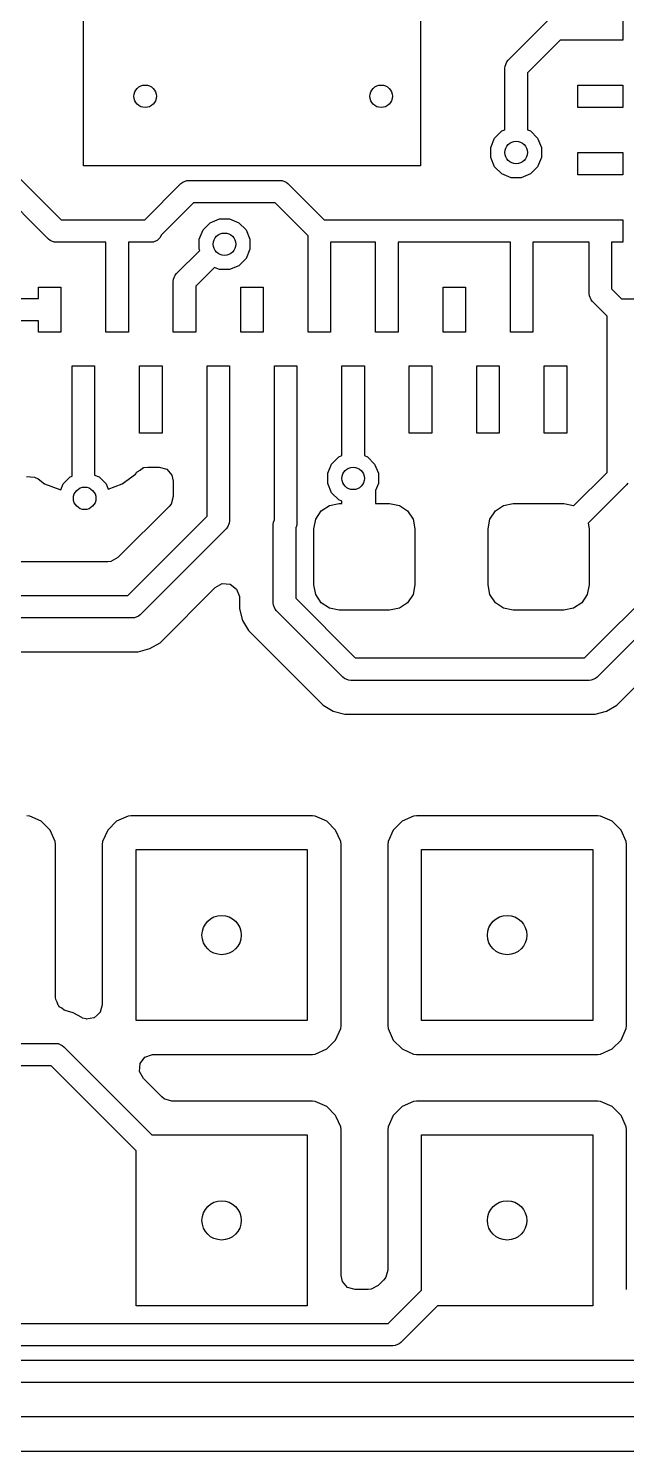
# Model space of a CAD drawing. Extents: x 0.22 to 1.78, y 0.22 to 1.38.
# Drawn here: x 0.9453 to 1.1548, y 0.2179 to 0.7167 of the extents above; entities that cross this region are included whole.
import ezdxf

# ---------------------------------------------------------------- set-up
doc = ezdxf.new("R2010")
doc.units = 0
doc.header["$MEASUREMENT"] = 0
doc.layers.add('BLACK', color=7, linetype='CONTINUOUS')

msp = doc.modelspace()

# ---------------------------------------------------------------- linework, layer by layer
at = {"layer": 'BLACK', "linetype": 'CONTINUOUS'}
for p, q in [((0.96457, 0.6685), (0.96457, 0.79843)), ((1.08268, 0.72346), (1.08268, 0.6685)), ((1.11336, 0.70554), (1.12714, 0.71932)), ((1.15354, 0.72047), (1.15354, 0.7126)), ((1.13155, 0.7126), (1.12008, 0.70113)), ((1.1378, 0.7126), (1.13155, 0.7126)), ((1.15354, 0.7126), (1.1378, 0.7126)), ((1.1122, 0.70276), (1.11228, 0.70352)), ((1.11228, 0.70352), (1.11287, 0.70494)), ((1.11287, 0.70494), (1.11336, 0.70554)), ((1.1122, 0.68121), (1.1122, 0.70276)), ((1.12008, 0.70113), (1.12008, 0.68121)), ((1.1378, 0.68898), (1.1378, 0.69685)), ((1.1378, 0.69685), (1.15354, 0.69685)), ((1.15354, 0.69685), (1.15354, 0.68898)), ((1.15354, 0.68898), (1.1378, 0.68898)), ((1.10861, 0.67826), (1.11111, 0.68076)), ((1.11111, 0.68076), (1.1122, 0.68121)), ((1.12008, 0.68121), (1.12117, 0.68076)), ((1.12117, 0.68076), (1.12367, 0.67826)), ((0.9311, 0.67525), (0.95675, 0.64961)), ((1.10726, 0.67499), (1.10861, 0.67826)), ((1.10726, 0.67146), (1.10726, 0.67499)), ((1.12367, 0.67826), (1.12502, 0.67499)), ((1.12502, 0.67499), (1.12502, 0.67146)), ((0.95233, 0.64289), (0.92438, 0.67084)), ((1.08268, 0.6685), (0.96457, 0.6685)), ((1.10861, 0.6682), (1.10726, 0.67146)), ((1.12502, 0.67146), (1.12367, 0.6682)), ((1.1378, 0.66535), (1.1378, 0.67323)), ((1.1378, 0.67323), (1.15354, 0.67323)), ((1.15354, 0.67323), (1.15354, 0.66535)), ((1.00076, 0.66339), (1.00153, 0.66346)), ((1.00153, 0.66346), (1.03339, 0.66346)), ((1.03339, 0.66346), (1.03415, 0.66339)), ((1.11111, 0.6657), (1.10861, 0.6682)), ((1.11438, 0.66435), (1.11111, 0.6657)), ((1.11791, 0.66435), (1.11438, 0.66435)), ((1.12117, 0.6657), (1.11791, 0.66435)), ((1.12367, 0.6682), (1.12117, 0.6657)), ((1.15354, 0.66535), (1.1378, 0.66535)), ((0.98604, 0.64961), (0.99874, 0.66231)), ((0.99874, 0.66231), (0.99934, 0.6628)), ((0.99934, 0.6628), (1.00076, 0.66339)), ((1.03415, 0.66339), (1.03557, 0.6628)), ((1.03557, 0.6628), (1.03617, 0.66231)), ((1.03617, 0.66231), (1.04887, 0.64961)), ((1.00316, 0.65559), (0.99175, 0.64419)), ((1.03176, 0.65559), (1.00316, 0.65559)), ((1.04331, 0.64404), (1.03176, 0.65559)), ((0.95675, 0.64961), (0.98604, 0.64961)), ((1.00647, 0.64609), (1.00897, 0.64859)), ((1.00897, 0.64859), (1.01223, 0.64994)), ((1.01223, 0.64994), (1.01577, 0.64994)), ((1.01577, 0.64994), (1.01903, 0.64859)), ((1.01903, 0.64859), (1.02153, 0.64609)), ((1.04887, 0.64961), (1.07087, 0.64961)), ((1.07087, 0.64961), (1.11811, 0.64961)), ((1.11811, 0.64961), (1.14567, 0.64961)), ((1.14567, 0.64961), (1.15354, 0.64961)), ((1.15354, 0.64961), (1.15354, 0.64173)), ((0.99146, 0.64348), (0.99038, 0.6424)), ((0.99175, 0.64419), (0.99146, 0.64348)), ((1.00512, 0.64283), (1.00647, 0.64609)), ((1.02153, 0.64609), (1.02288, 0.64283)), ((1.04331, 0.62598), (1.04331, 0.64404)), ((0.95293, 0.6424), (0.95233, 0.64289)), ((0.95435, 0.64181), (0.95293, 0.6424)), ((0.95512, 0.64173), (0.95435, 0.64181)), ((0.97244, 0.64173), (0.95512, 0.64173)), ((0.97244, 0.62598), (0.97244, 0.64173)), ((0.98819, 0.64173), (0.98031, 0.64173)), ((0.98031, 0.64173), (0.98031, 0.62598)), ((0.98896, 0.64181), (0.98819, 0.64173)), ((0.99038, 0.6424), (0.98896, 0.64181)), ((0.99722, 0.63078), (1.0053, 0.63887)), ((1.00512, 0.6393), (1.00512, 0.64283)), ((1.0053, 0.63887), (1.00512, 0.6393)), ((1.02288, 0.6393), (1.02153, 0.63603)), ((1.02288, 0.64283), (1.02288, 0.6393)), ((1.06693, 0.64173), (1.05118, 0.64173)), ((1.05118, 0.64173), (1.05118, 0.62598)), ((1.06693, 0.62598), (1.06693, 0.64173)), ((1.11417, 0.64173), (1.0748, 0.64173)), ((1.0748, 0.64173), (1.0748, 0.62598)), ((1.11417, 0.62598), (1.11417, 0.64173)), ((1.1378, 0.64173), (1.12205, 0.64173)), ((1.12205, 0.64173), (1.12205, 0.62598)), ((1.14173, 0.64173), (1.1378, 0.64173)), ((1.14173, 0.6238), (1.14173, 0.64173)), ((1.15354, 0.64173), (1.14961, 0.64173)), ((1.14961, 0.64173), (1.14961, 0.62543)), ((1.01903, 0.63353), (1.01577, 0.63218)), ((1.02153, 0.63603), (1.01903, 0.63353)), ((0.99606, 0.628), (0.99614, 0.62877)), ((0.99614, 0.62877), (0.99673, 0.63019)), ((0.99673, 0.63019), (0.99722, 0.63078)), ((1.01048, 0.63291), (1.00394, 0.62637)), ((1.01223, 0.63218), (1.01048, 0.63291)), ((1.01577, 0.63218), (1.01223, 0.63218)), ((0.94882, 0.62205), (0.94882, 0.62598)), ((0.94882, 0.62598), (0.95669, 0.62598)), ((0.95669, 0.62598), (0.95669, 0.61024)), ((0.97244, 0.61024), (0.97244, 0.62598)), ((0.98031, 0.62598), (0.98031, 0.61024)), ((0.99606, 0.62598), (0.99606, 0.628)), ((0.99606, 0.61024), (0.99606, 0.62598)), ((1.00394, 0.62637), (1.00394, 0.62598)), ((1.00394, 0.62598), (1.00394, 0.61024)), ((1.01969, 0.61024), (1.01969, 0.62598)), ((1.01969, 0.62598), (1.02756, 0.62598)), ((1.02756, 0.62598), (1.02756, 0.61024)), ((1.04331, 0.61024), (1.04331, 0.62598)), ((1.05118, 0.62598), (1.05118, 0.61024)), ((1.06693, 0.61024), (1.06693, 0.62598)), ((1.0748, 0.62598), (1.0748, 0.61024)), ((1.09055, 0.61024), (1.09055, 0.62598)), ((1.09055, 0.62598), (1.09843, 0.62598)), ((1.09843, 0.62598), (1.09843, 0.61024)), ((1.11417, 0.61024), (1.11417, 0.62598)), ((1.12205, 0.62598), (1.12205, 0.61024)), ((1.14181, 0.62303), (1.14173, 0.6238)), ((1.14961, 0.62543), (1.1531, 0.62194)), ((0.93307, 0.62205), (0.94882, 0.62205)), ((1.1424, 0.62161), (1.14181, 0.62303)), ((1.14289, 0.62101), (1.1424, 0.62161)), ((1.14806, 0.61583), (1.14289, 0.62101)), ((1.1531, 0.62194), (1.20737, 0.62194)), ((0.94882, 0.61417), (0.93307, 0.61417)), ((0.94882, 0.61024), (0.94882, 0.61417)), ((1.14806, 0.56111), (1.14806, 0.61583)), ((0.95669, 0.61024), (0.94882, 0.61024)), ((0.98031, 0.61024), (0.97244, 0.61024)), ((1.00394, 0.61024), (0.99606, 0.61024)), ((1.02756, 0.61024), (1.01969, 0.61024)), ((1.05118, 0.61024), (1.04331, 0.61024)), ((1.0748, 0.61024), (1.06693, 0.61024)), ((1.09843, 0.61024), (1.09055, 0.61024)), ((1.12205, 0.61024), (1.11417, 0.61024)), ((0.96063, 0.5748), (0.96063, 0.59843)), ((0.96063, 0.59843), (0.9685, 0.59843)), ((0.9685, 0.59843), (0.9685, 0.57874)), ((0.98425, 0.5748), (0.98425, 0.59843)), ((0.98425, 0.59843), (0.99213, 0.59843)), ((0.99213, 0.59843), (0.99213, 0.5748)), ((1.00787, 0.5748), (1.00787, 0.59843)), ((1.00787, 0.59843), (1.01575, 0.59843)), ((1.01575, 0.59843), (1.01575, 0.58661)), ((1.0315, 0.5748), (1.0315, 0.59843)), ((1.0315, 0.59843), (1.03937, 0.59843)), ((1.03937, 0.59843), (1.03937, 0.58661)), ((1.05512, 0.5748), (1.05512, 0.59843)), ((1.05512, 0.59843), (1.06299, 0.59843)), ((1.06299, 0.59843), (1.06299, 0.58661)), ((1.07874, 0.5748), (1.07874, 0.59843)), ((1.07874, 0.59843), (1.08661, 0.59843)), ((1.08661, 0.59843), (1.08661, 0.5748)), ((1.10236, 0.5748), (1.10236, 0.59843)), ((1.10236, 0.59843), (1.11024, 0.59843)), ((1.11024, 0.59843), (1.11024, 0.5748)), ((1.12598, 0.5748), (1.12598, 0.59843)), ((1.12598, 0.59843), (1.13386, 0.59843)), ((1.13386, 0.59843), (1.13386, 0.5748)), ((1.01575, 0.58661), (1.01575, 0.54409)), ((1.03937, 0.58661), (1.03937, 0.54331)), ((1.06299, 0.58661), (1.06299, 0.56698)), ((0.9685, 0.57874), (0.9685, 0.56016)), ((0.96063, 0.5598), (0.96063, 0.5748)), ((0.99213, 0.5748), (0.98425, 0.5748)), ((1.00787, 0.54573), (1.00787, 0.5748)), ((1.0315, 0.5445), (1.0315, 0.5748)), ((1.05512, 0.56698), (1.05512, 0.5748)), ((1.08661, 0.5748), (1.07874, 0.5748)), ((1.11024, 0.5748), (1.10236, 0.5748)), ((1.13386, 0.5748), (1.12598, 0.5748)), ((1.05017, 0.56077), (1.05153, 0.56403)), ((1.05153, 0.56403), (1.05402, 0.56653)), ((1.05402, 0.56653), (1.05512, 0.56698)), ((1.06299, 0.56698), (1.06409, 0.56653)), ((1.06409, 0.56653), (1.06658, 0.56403)), ((1.06658, 0.56403), (1.06794, 0.56077)), ((0.94463, 0.55966), (0.94742, 0.55946)), ((0.94742, 0.55946), (0.94866, 0.55878)), ((0.94866, 0.55878), (0.95095, 0.55707)), ((0.95747, 0.55703), (0.95997, 0.55953)), ((0.95997, 0.55953), (0.96063, 0.5598)), ((0.9685, 0.56016), (0.97003, 0.55953)), ((0.97003, 0.55953), (0.97253, 0.55703)), ((0.97819, 0.55707), (0.98279, 0.56052)), ((0.98279, 0.56052), (0.98314, 0.56098)), ((0.98314, 0.56098), (0.98329, 0.56109)), ((0.98329, 0.56109), (0.98336, 0.56126)), ((0.98336, 0.56126), (0.9844, 0.56192)), ((0.9844, 0.56192), (0.98538, 0.56266)), ((0.98538, 0.56266), (0.98561, 0.5627)), ((0.98561, 0.5627), (0.98572, 0.56277)), ((0.98572, 0.56277), (0.98711, 0.56297)), ((0.98711, 0.56297), (0.99108, 0.56297)), ((0.99108, 0.56297), (0.99376, 0.56218)), ((0.99376, 0.56218), (0.99559, 0.56007)), ((0.99559, 0.56007), (0.99604, 0.55801)), ((1.05017, 0.55723), (1.05017, 0.56077)), ((1.06794, 0.56077), (1.06794, 0.55723)), ((1.13639, 0.54944), (1.14806, 0.56111)), ((1.1401, 0.49606), (1.20391, 0.55987)), ((0.95095, 0.55707), (0.95633, 0.55506)), ((0.95633, 0.55506), (0.95664, 0.55503)), ((0.95664, 0.55503), (0.95747, 0.55703)), ((0.97253, 0.55703), (0.97327, 0.55524)), ((0.97327, 0.55524), (0.97819, 0.55707)), ((0.97819, 0.55707), (0.97819, 0.55707)), ((0.99604, 0.55801), (0.99604, 0.55268)), ((1.05153, 0.55397), (1.05017, 0.55723)), ((1.05402, 0.55147), (1.05153, 0.55397)), ((1.06794, 0.55723), (1.06693, 0.5548)), ((1.06693, 0.5548), (1.06693, 0.5502)), ((1.15478, 0.5567), (1.14135, 0.54326)), ((1.15527, 0.55729), (1.15478, 0.5567)), ((0.99459, 0.54917), (0.97664, 0.53122)), ((0.99526, 0.55), (0.99459, 0.54917)), ((0.99604, 0.55268), (0.99526, 0.55)), ((1.04787, 0.5476), (1.05074, 0.54952)), ((1.05074, 0.54952), (1.05413, 0.5502)), ((1.05512, 0.55102), (1.05402, 0.55147)), ((1.05413, 0.5502), (1.05512, 0.5502)), ((1.05512, 0.5502), (1.05512, 0.55102)), ((1.06693, 0.5502), (1.07185, 0.5502)), ((1.07185, 0.5502), (1.07524, 0.54952)), ((1.07524, 0.54952), (1.07811, 0.5476)), ((1.10889, 0.5476), (1.11177, 0.54952)), ((1.11177, 0.54952), (1.11516, 0.5502)), ((1.11516, 0.5502), (1.13287, 0.5502)), ((1.13287, 0.5502), (1.13626, 0.54952)), ((1.13626, 0.54952), (1.13639, 0.54944)), ((1.20832, 0.55315), (1.14452, 0.48934)), ((0.98009, 0.51794), (1.00787, 0.54573)), ((1.01575, 0.54409), (1.01567, 0.54333)), ((1.03114, 0.54364), (1.0315, 0.5445)), ((1.04528, 0.54134), (1.04595, 0.54473)), ((1.04595, 0.54473), (1.04787, 0.5476)), ((1.07811, 0.5476), (1.08003, 0.54473)), ((1.08003, 0.54473), (1.08071, 0.54134)), ((1.1063, 0.54134), (1.10697, 0.54473)), ((1.10697, 0.54473), (1.10889, 0.5476)), ((1.01459, 0.54131), (0.9845, 0.51122)), ((1.01508, 0.54191), (1.01459, 0.54131)), ((1.01567, 0.54333), (1.01508, 0.54191)), ((1.03106, 0.54287), (1.03114, 0.54364)), ((1.03106, 0.51532), (1.03106, 0.54287)), ((1.03929, 0.54254), (1.03894, 0.54168)), ((1.03894, 0.54168), (1.03894, 0.51695)), ((1.03937, 0.54331), (1.03929, 0.54254)), ((1.04528, 0.52165), (1.04528, 0.54134)), ((1.08071, 0.54134), (1.08071, 0.52165)), ((1.1063, 0.52165), (1.1063, 0.54134)), ((1.14135, 0.54326), (1.14173, 0.54134)), ((1.14173, 0.54134), (1.14173, 0.52165)), ((0.97313, 0.52977), (0.92625, 0.52977)), ((0.97419, 0.52988), (0.97313, 0.52977)), ((0.97664, 0.53122), (0.97419, 0.52988)), ((0.9914, 0.50138), (1.01076, 0.52075)), ((1.01076, 0.52075), (1.01322, 0.52209)), ((1.01322, 0.52209), (1.01601, 0.52189)), ((1.01601, 0.52189), (1.01824, 0.52021)), ((1.01824, 0.52021), (1.01922, 0.51759)), ((1.04595, 0.51826), (1.04528, 0.52165)), ((1.08071, 0.52165), (1.08003, 0.51826)), ((1.10697, 0.51826), (1.1063, 0.52165)), ((1.14173, 0.52165), (1.14106, 0.51826)), ((0.906, 0.51794), (0.98009, 0.51794)), ((1.01922, 0.51759), (1.01923, 0.51724)), ((1.01923, 0.51724), (1.01923, 0.51324)), ((1.03114, 0.51455), (1.03106, 0.51532)), ((1.03173, 0.51313), (1.03114, 0.51455)), ((1.03894, 0.51695), (1.05982, 0.49606)), ((1.04787, 0.51539), (1.04595, 0.51826)), ((1.05074, 0.51347), (1.04787, 0.51539)), ((1.07811, 0.51539), (1.07524, 0.51347)), ((1.08003, 0.51826), (1.07811, 0.51539)), ((1.10889, 0.51539), (1.10697, 0.51826)), ((1.11177, 0.51347), (1.10889, 0.51539)), ((1.13914, 0.51539), (1.13626, 0.51347)), ((1.14106, 0.51826), (1.13914, 0.51539)), ((0.98172, 0.51006), (0.90763, 0.51006)), ((0.98248, 0.51014), (0.98172, 0.51006)), ((0.9839, 0.51073), (0.98248, 0.51014)), ((0.9845, 0.51122), (0.9839, 0.51073)), ((1.01923, 0.51324), (1.02031, 0.50923)), ((1.02031, 0.50923), (1.02031, 0.50923)), ((1.02031, 0.50923), (1.02031, 0.50923)), ((1.02031, 0.50923), (1.02238, 0.50564)), ((1.03222, 0.51254), (1.03173, 0.51313)), ((1.05541, 0.48934), (1.03222, 0.51254)), ((1.05413, 0.5128), (1.05074, 0.51347)), ((1.07185, 0.5128), (1.05413, 0.5128)), ((1.07524, 0.51347), (1.07185, 0.5128)), ((1.11516, 0.5128), (1.11177, 0.51347)), ((1.13287, 0.5128), (1.11516, 0.5128)), ((1.13626, 0.51347), (1.13287, 0.5128)), ((1.02238, 0.50564), (1.02238, 0.50564)), ((1.02238, 0.50564), (1.04851, 0.47951)), ((0.98379, 0.49823), (0.9878, 0.49931)), ((0.9878, 0.49931), (0.9914, 0.50138)), ((0.91459, 0.49823), (0.98379, 0.49823)), ((0.98379, 0.49823), (0.98379, 0.49823)), ((1.05982, 0.49606), (1.1401, 0.49606)), ((1.15141, 0.47951), (1.16853, 0.49663)), ((1.05601, 0.48885), (1.05541, 0.48934)), ((1.05743, 0.48826), (1.05601, 0.48885)), ((1.14392, 0.48885), (1.1425, 0.48826)), ((1.14452, 0.48934), (1.14392, 0.48885)), ((1.05819, 0.48819), (1.05743, 0.48826)), ((1.14173, 0.48819), (1.05819, 0.48819)), ((1.1425, 0.48826), (1.14173, 0.48819)), ((1.04851, 0.47951), (1.04851, 0.47951)), ((1.04851, 0.47951), (1.04851, 0.47951)), ((1.04851, 0.47951), (1.05211, 0.47743)), ((1.14782, 0.47743), (1.15141, 0.47951)), ((1.05211, 0.47743), (1.05612, 0.47636)), ((1.05612, 0.47636), (1.05612, 0.47636)), ((1.05612, 0.47636), (1.14381, 0.47636)), ((1.14381, 0.47636), (1.14782, 0.47743)), ((1.14381, 0.47636), (1.14381, 0.47636)), ((0.94575, 0.44063), (0.94476, 0.44075)), ((0.94979, 0.43885), (0.94575, 0.44063)), ((0.94575, 0.44063), (0.94575, 0.44063)), ((0.98024, 0.44063), (0.97619, 0.43885)), ((0.98123, 0.44075), (0.98024, 0.44063)), ((0.98024, 0.44063), (0.98024, 0.44063)), ((1.04476, 0.44075), (0.98123, 0.44075)), ((0.98123, 0.44075), (0.98123, 0.44075)), ((1.04575, 0.44063), (1.04476, 0.44075)), ((1.04979, 0.43885), (1.04575, 0.44063)), ((1.04575, 0.44063), (1.04575, 0.44063)), ((1.08024, 0.44063), (1.07619, 0.43885)), ((1.08123, 0.44075), (1.08024, 0.44063)), ((1.08024, 0.44063), (1.08024, 0.44063)), ((1.14476, 0.44075), (1.08123, 0.44075)), ((1.08123, 0.44075), (1.08123, 0.44075)), ((1.14575, 0.44063), (1.14476, 0.44075)), ((1.14979, 0.43885), (1.14575, 0.44063)), ((1.14575, 0.44063), (1.14575, 0.44063)), ((0.95292, 0.43572), (0.94979, 0.43885)), ((0.94979, 0.43885), (0.94979, 0.43885)), ((0.95471, 0.43167), (0.95292, 0.43572)), ((0.95292, 0.43572), (0.95292, 0.43572)), ((0.97306, 0.43572), (0.97128, 0.43167)), ((0.97619, 0.43885), (0.97306, 0.43572)), ((0.97306, 0.43572), (0.97306, 0.43572)), ((1.05292, 0.43572), (1.04979, 0.43885)), ((1.04979, 0.43885), (1.04979, 0.43885)), ((1.05471, 0.43167), (1.05292, 0.43572)), ((1.05292, 0.43572), (1.05292, 0.43572)), ((1.07306, 0.43572), (1.07128, 0.43167)), ((1.07619, 0.43885), (1.07306, 0.43572)), ((1.07306, 0.43572), (1.07306, 0.43572)), ((1.15292, 0.43572), (1.14979, 0.43885)), ((1.14979, 0.43885), (1.14979, 0.43885)), ((1.15471, 0.43167), (1.15292, 0.43572)), ((1.15292, 0.43572), (1.15292, 0.43572)), ((0.95482, 0.43068), (0.95471, 0.43167)), ((0.95482, 0.37715), (0.95482, 0.43068)), ((0.97128, 0.43167), (0.97116, 0.43068)), ((0.97116, 0.43068), (0.97116, 0.37442)), ((1.05482, 0.43068), (1.05471, 0.43167)), ((1.05482, 0.36715), (1.05482, 0.43068)), ((1.05482, 0.43068), (1.05482, 0.43068)), ((1.07128, 0.43167), (1.07116, 0.43068)), ((1.07116, 0.43068), (1.07116, 0.36715)), ((1.15482, 0.43068), (1.15471, 0.43167)), ((1.15482, 0.36715), (1.15482, 0.43068)), ((1.15482, 0.43068), (1.15482, 0.43068)), ((0.98299, 0.36892), (0.98299, 0.42892)), ((0.98299, 0.42892), (1.04299, 0.42892)), ((1.04299, 0.42892), (1.04299, 0.36892)), ((1.08299, 0.36892), (1.08299, 0.42892)), ((1.08299, 0.42892), (1.14299, 0.42892)), ((1.14299, 0.42892), (1.14299, 0.36892)), ((0.95483, 0.37705), (0.95482, 0.37715)), ((0.95482, 0.37703), (0.95483, 0.37705)), ((0.95484, 0.37699), (0.95482, 0.37703)), ((0.95489, 0.37633), (0.95484, 0.37699)), ((0.95535, 0.37538), (0.95489, 0.37633)), ((0.95568, 0.37437), (0.95535, 0.37538)), ((0.95596, 0.37414), (0.95568, 0.37437)), ((0.95611, 0.37382), (0.95596, 0.37414)), ((0.97116, 0.37442), (0.97078, 0.37313)), ((0.95702, 0.37326), (0.95611, 0.37382)), ((0.95784, 0.37259), (0.95702, 0.37326)), ((0.95816, 0.37245), (0.95784, 0.37259)), ((0.961, 0.37169), (0.95816, 0.37245)), ((0.96398, 0.36997), (0.961, 0.37169)), ((0.96425, 0.36985), (0.96398, 0.36997)), ((0.96549, 0.36951), (0.96425, 0.36985)), ((0.96555, 0.36951), (0.96549, 0.36951)), ((0.96562, 0.36949), (0.96555, 0.36951)), ((0.96694, 0.36971), (0.96562, 0.36949)), ((0.96826, 0.3699), (0.96694, 0.36971)), ((0.96831, 0.36995), (0.96826, 0.3699)), ((0.96837, 0.36996), (0.96831, 0.36995)), ((0.96936, 0.37086), (0.96837, 0.36996)), ((0.97037, 0.37173), (0.96936, 0.37086)), ((0.97039, 0.3718), (0.97037, 0.37173)), ((0.97044, 0.37184), (0.97039, 0.3718)), ((0.97078, 0.37313), (0.97044, 0.37184)), ((1.04299, 0.36892), (0.98299, 0.36892)), ((1.05292, 0.36212), (1.05471, 0.36616)), ((1.05471, 0.36616), (1.05482, 0.36715)), ((1.07116, 0.36715), (1.07116, 0.36715)), ((1.07116, 0.36715), (1.07128, 0.36616)), ((1.07128, 0.36616), (1.07128, 0.36616)), ((1.07128, 0.36616), (1.07306, 0.36212)), ((1.14299, 0.36892), (1.08299, 0.36892)), ((1.15292, 0.36212), (1.15471, 0.36616)), ((1.15471, 0.36616), (1.15482, 0.36715)), ((0.742, 0.36094), (0.95491, 0.36094)), ((0.95491, 0.36094), (0.95568, 0.36086)), ((0.95568, 0.36086), (0.9571, 0.36027)), ((0.9571, 0.36027), (0.95769, 0.35978)), ((0.95769, 0.35978), (0.98856, 0.32892)), ((1.04979, 0.35899), (1.05292, 0.36212)), ((1.07306, 0.36212), (1.07619, 0.35899)), ((1.14979, 0.35899), (1.15292, 0.36212)), ((0.98445, 0.35386), (0.98612, 0.3561)), ((0.98612, 0.3561), (0.98874, 0.35707)), ((0.98874, 0.35707), (0.9891, 0.35709)), ((0.9891, 0.35709), (1.04476, 0.35709)), ((1.04476, 0.35709), (1.04575, 0.3572)), ((1.04575, 0.3572), (1.04979, 0.35899)), ((1.07619, 0.35899), (1.07619, 0.35899)), ((1.07619, 0.35899), (1.07619, 0.35899)), ((1.07619, 0.35899), (1.08024, 0.3572)), ((1.08024, 0.3572), (1.08123, 0.35709)), ((1.08123, 0.35709), (1.14476, 0.35709)), ((1.14476, 0.35709), (1.14575, 0.3572)), ((1.14575, 0.3572), (1.14979, 0.35899)), ((0.95328, 0.35306), (0.74363, 0.35306)), ((0.98299, 0.32335), (0.95328, 0.35306)), ((0.98425, 0.35107), (0.98445, 0.35386)), ((0.98559, 0.34862), (0.98425, 0.35107)), ((0.99201, 0.3422), (0.98559, 0.34862)), ((0.99283, 0.34154), (0.99201, 0.3422)), ((0.99294, 0.34151), (0.99283, 0.34154)), ((0.99314, 0.34135), (0.99294, 0.34151)), ((0.99434, 0.34109), (0.99314, 0.34135)), ((0.99552, 0.34075), (0.99434, 0.34109)), ((1.04476, 0.34075), (0.99552, 0.34075)), ((1.04575, 0.34063), (1.04476, 0.34075)), ((1.04476, 0.34075), (1.04476, 0.34075)), ((1.04979, 0.33885), (1.04575, 0.34063)), ((1.04575, 0.34063), (1.04575, 0.34063)), ((1.08024, 0.34063), (1.07619, 0.33885)), ((1.08123, 0.34075), (1.08024, 0.34063)), ((1.08024, 0.34063), (1.08024, 0.34063)), ((1.14476, 0.34075), (1.08123, 0.34075)), ((1.08123, 0.34075), (1.08123, 0.34075)), ((1.14575, 0.34063), (1.14476, 0.34075)), ((1.14979, 0.33885), (1.14575, 0.34063)), ((1.14575, 0.34063), (1.14575, 0.34063)), ((1.05292, 0.33572), (1.04979, 0.33885)), ((1.04979, 0.33885), (1.04979, 0.33885)), ((1.05316, 0.33517), (1.05292, 0.33572)), ((1.05471, 0.33167), (1.05316, 0.33517)), ((1.07306, 0.33572), (1.07128, 0.33167)), ((1.07619, 0.33885), (1.07306, 0.33572)), ((1.07306, 0.33572), (1.07306, 0.33572)), ((1.15292, 0.33572), (1.14979, 0.33885)), ((1.14979, 0.33885), (1.14979, 0.33885)), ((1.15316, 0.33517), (1.15292, 0.33572)), ((1.15471, 0.33167), (1.15316, 0.33517)), ((1.05482, 0.33068), (1.05471, 0.33167)), ((1.05482, 0.2796), (1.05482, 0.33068)), ((1.05482, 0.33068), (1.05482, 0.33068)), ((1.07128, 0.33167), (1.07116, 0.33068)), ((1.07116, 0.33068), (1.07116, 0.28144)), ((1.15482, 0.33068), (1.15471, 0.33167)), ((1.15482, 0.27502), (1.15482, 0.33068)), ((0.98856, 0.32892), (1.04299, 0.32892)), ((1.04299, 0.32892), (1.04299, 0.26892)), ((1.08299, 0.27449), (1.08299, 0.32892)), ((1.08299, 0.32892), (1.14299, 0.32892)), ((1.14299, 0.32892), (1.14299, 0.26892)), ((0.98299, 0.26892), (0.98299, 0.32335)), ((1.05527, 0.27754), (1.05482, 0.2796)), ((1.07082, 0.28026), (1.07055, 0.27906)), ((1.07116, 0.28144), (1.07082, 0.28026)), ((1.0571, 0.27543), (1.05527, 0.27754)), ((1.05978, 0.27464), (1.0571, 0.27543)), ((1.06436, 0.27464), (1.05978, 0.27464)), ((1.06542, 0.27476), (1.06436, 0.27464)), ((1.06787, 0.27609), (1.06542, 0.27476)), ((1.06971, 0.27793), (1.06787, 0.27609)), ((1.07037, 0.27876), (1.06971, 0.27793)), ((1.0704, 0.27886), (1.07037, 0.27876)), ((1.07055, 0.27906), (1.0704, 0.27886)), ((1.07132, 0.26281), (1.08299, 0.27449)), ((1.15484, 0.27467), (1.15482, 0.27502)), ((1.04299, 0.26892), (0.98299, 0.26892)), ((1.08856, 0.26892), (1.07573, 0.25609)), ((1.14299, 0.26892), (1.08856, 0.26892)), ((0.70476, 0.26281), (1.07132, 0.26281)), ((1.07295, 0.25494), (0.70313, 0.25494)), ((1.07372, 0.25501), (1.07295, 0.25494)), ((1.07514, 0.2556), (1.07372, 0.25501)), ((1.07573, 0.25609), (1.07514, 0.2556)), ((0.68563, 0.24994), (1.15844, 0.24994)), ((1.16007, 0.24206), (0.684, 0.24206)), ((0.68638, 0.23023), (1.16215, 0.23023)), ((1.77715, 0.21789), (0.22285, 0.21789))]:
    msp.add_line(p, q, dxfattribs=at)
at = {"layer": 'BLACK'}
for centre, radius in [((0.98622, 0.69291), 0.00394), ((1.0689, 0.69291), 0.00394), ((1.11614, 0.67323), 0.00394), ((1.014, 0.64106), 0.00394), ((1.05906, 0.559), 0.00394), ((0.965, 0.552), 0.00394), ((1.01299, 0.39892), 0.00689), ((1.11299, 0.39892), 0.00689), ((1.01299, 0.29892), 0.00689), ((1.11299, 0.29892), 0.00689)]:
    msp.add_circle(centre, radius, dxfattribs=at)
at = {"layer": 'WHITE'}
for centre, radius in [((0.98622, 0.69291), 0.00394), ((1.0689, 0.69291), 0.00394), ((1.11614, 0.67323), 0.00394), ((1.014, 0.64106), 0.00394), ((1.05906, 0.559), 0.00394), ((0.965, 0.552), 0.00394), ((1.01299, 0.39892), 0.00689), ((1.11299, 0.39892), 0.00689), ((1.01299, 0.29892), 0.00689), ((1.11299, 0.29892), 0.00689)]:
    msp.add_circle(centre, radius, dxfattribs=at)

doc.saveas('drawing.dxf')
